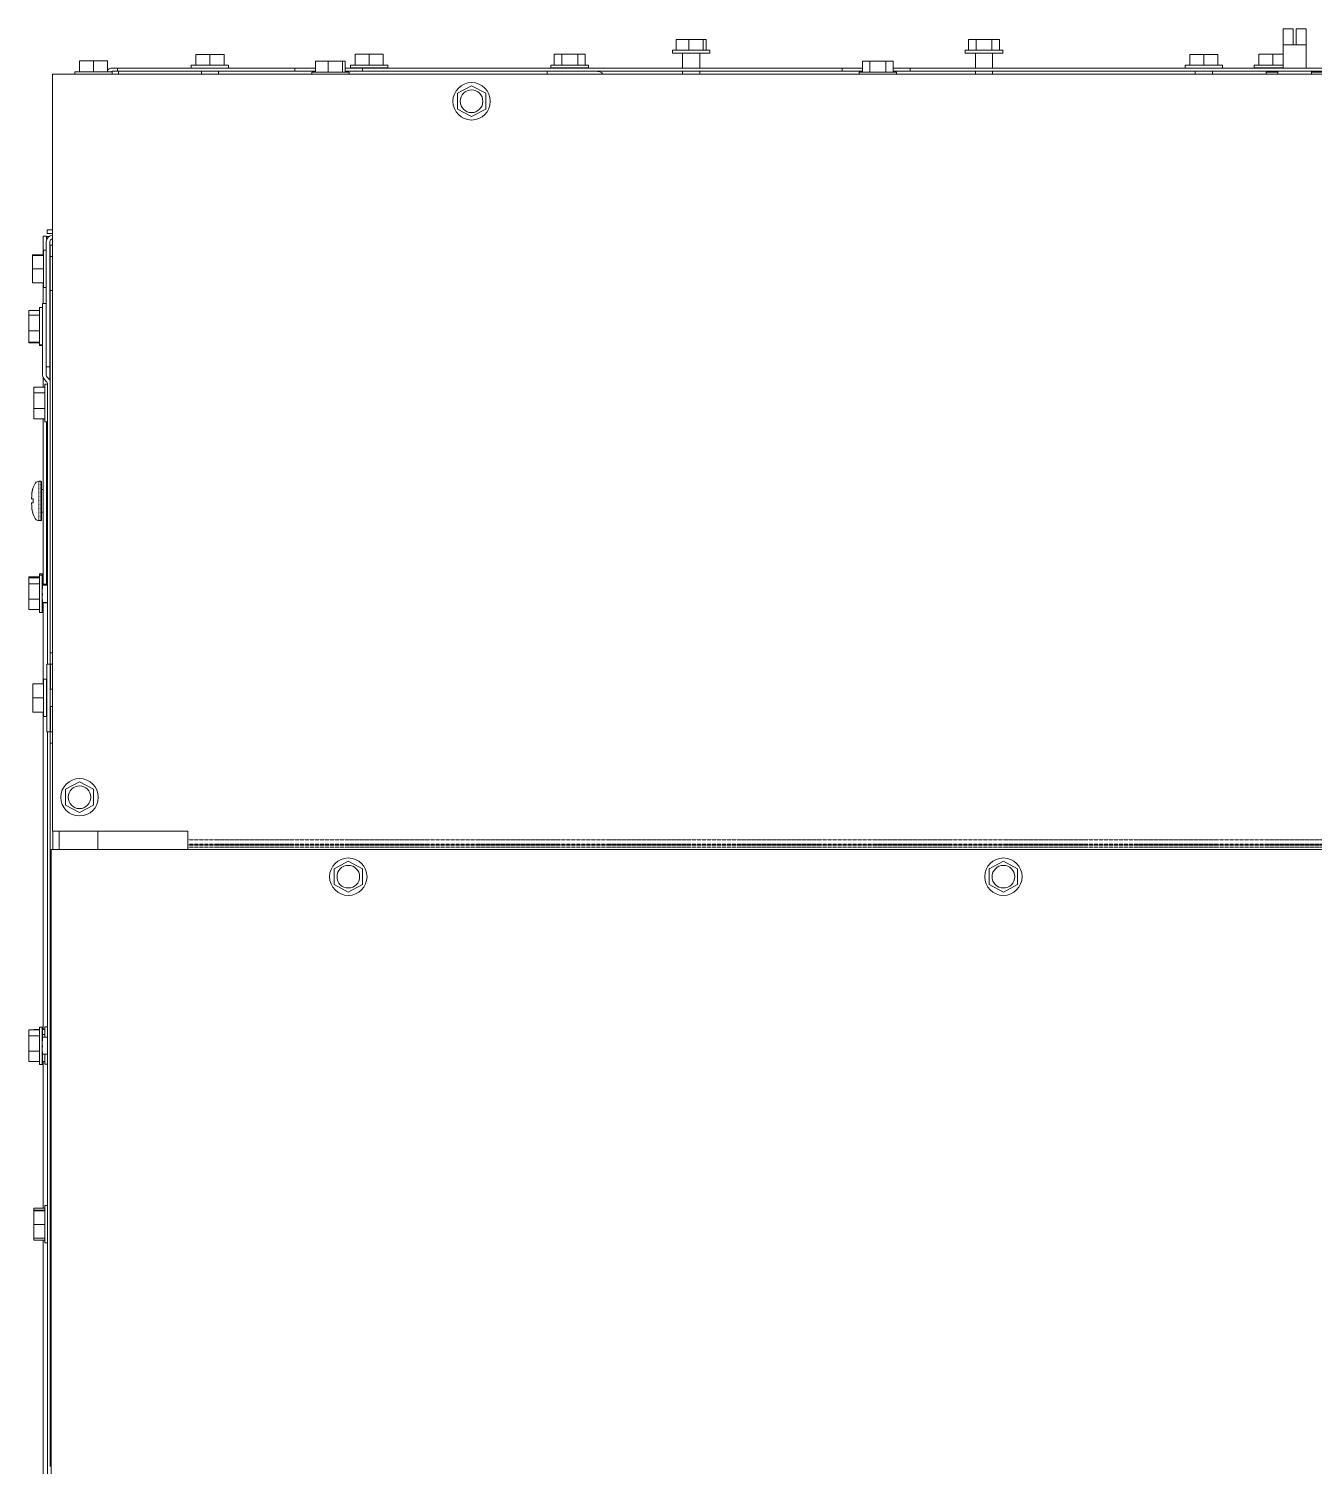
# Model space of a CAD drawing. Header units: millimetres. Extents: x 60499 to 556746, y 248297 to 497145.
# Drawn here: x 415100 to 427049, y 464480 to 477835 of the extents above; entities that cross this region are included whole.
import ezdxf

# ---------------------------------------------------------------- set-up
doc = ezdxf.new("R2010")
doc.units = ezdxf.units.MM
doc.linetypes.add('PHANTOM', pattern=[20, 10, -2, 2, -2, 2, -2])

msp = doc.modelspace()

# ---------------------------------------------------------------- linework, layer by layer
at = {"color": 7, "lineweight": 13, "ltscale": 0.003487}
for p, q in [((421118, 477736), (421235, 477736)), ((417765, 477534), (417882, 477534))]:
    msp.add_line(p, q, dxfattribs=at)
at = {"color": 7, "lineweight": 13, "ltscale": 0.003}
for p, q in [((421118, 477635), (421118, 477736)), ((421235, 477635), (421235, 477736)), ((421369, 477635), (421369, 477736)), ((421395, 477635), (421395, 477736)), ((423836, 477635), (423836, 477736)), ((423905, 477635), (423905, 477736)), ((424053, 477635), (424053, 477736)), ((424122, 477635), (424122, 477736)), ((416653, 477496), (416653, 477597)), ((416784, 477496), (416784, 477597)), ((416915, 477496), (416915, 477597)), ((418133, 477498), (418133, 477599)), ((418264, 477498), (418264, 477599)), ((418395, 477498), (418395, 477599)), ((419985, 477498), (419985, 477599)), ((420054, 477498), (420054, 477599)), ((420202, 477498), (420202, 477599)), ((420271, 477498), (420271, 477599)), ((425891, 477496), (425891, 477597)), ((426022, 477496), (426022, 477597)), ((426153, 477496), (426153, 477597)), ((426532, 477498), (426532, 477599)), ((426663, 477498), (426663, 477599)), ((415571, 477435), (415571, 477536)), ((415702, 477435), (415702, 477536)), ((415833, 477435), (415833, 477536)), ((415833, 477435), (415833, 477536)), ((415833, 477435), (415833, 477536)), ((415833, 477435), (415833, 477536)), ((417765, 477433), (417765, 477534)), ((417882, 477433), (417882, 477534)), ((418017, 477433), (418017, 477534)), ((418042, 477433), (418042, 477534)), ((422850, 477433), (422850, 477534)), ((422919, 477433), (422919, 477534)), ((423067, 477433), (423067, 477534)), ((423136, 477433), (423136, 477534)), ((415236, 475733), (415135, 475733)), ((415236, 475728), (415135, 475728)), ((415236, 475603), (415135, 475603)), ((415236, 475475), (415135, 475475)), ((415201, 475218), (415100, 475218)), ((415201, 475174), (415100, 475174)), ((415201, 475028), (415100, 475028)), ((415201, 474924), (415100, 474924)), ((415201, 474918), (415100, 474918)), ((415248, 474506), (415147, 474506)), ((415248, 474451), (415147, 474451)), ((415248, 474307), (415147, 474307)), ((415248, 474211), (415147, 474211)), ((415200, 472744), (415100, 472744)), ((415200, 472733), (415100, 472733)), ((415200, 472679), (415100, 472679)), ((415200, 472535), (415100, 472535)), ((415200, 472438), (415100, 472438)), ((415238, 471749), (415138, 471749)), ((415238, 471618), (415138, 471618)), ((415238, 471487), (415138, 471487)), ((415200, 468534), (415100, 468534)), ((415200, 468480), (415100, 468480)), ((415200, 468336), (415100, 468336)), ((415200, 468239), (415100, 468239)), ((415248, 466876), (415147, 466876)), ((415248, 466858), (415147, 466858)), ((415248, 466852), (415147, 466852)), ((415248, 466727), (415147, 466727)), ((415248, 466599), (415147, 466599)), ((415248, 466581), (415147, 466581))]:
    msp.add_line(p, q, dxfattribs=at)
at = {"color": 7, "lineweight": 13, "ltscale": 0.004004}
for p, q in [((421235, 477736), (421369, 477736)), ((417882, 477534), (418017, 477534))]:
    msp.add_line(p, q, dxfattribs=at)
at = {"color": 7, "lineweight": 13, "ltscale": 0.000761738}
for p, q in [((421369, 477736), (421395, 477736)), ((418017, 477534), (418042, 477534))]:
    msp.add_line(p, q, dxfattribs=at)
at = {"color": 7, "lineweight": 13, "ltscale": 0.002048}
for p, q in [((423836, 477736), (423905, 477736)), ((424053, 477736), (424122, 477736)), ((419985, 477599), (420054, 477599)), ((420202, 477599), (420271, 477599)), ((422850, 477534), (422919, 477534)), ((423067, 477534), (423136, 477534))]:
    msp.add_line(p, q, dxfattribs=at)
at = {"color": 7, "lineweight": 13, "ltscale": 0.004405}
for p, q in [((423905, 477736), (424053, 477736)), ((420054, 477599), (420202, 477599)), ((422919, 477534), (423067, 477534)), ((419216, 477304), (419085, 477235)), ((419085, 477235), (419085, 477088)), ((419347, 477235), (419216, 477304)), ((419347, 477087), (419347, 477235)), ((419085, 477088), (419216, 477019)), ((419216, 477019), (419347, 477087)), ((415572, 470838), (415441, 470769)), ((415703, 470769), (415572, 470838)), ((415441, 470769), (415441, 470621)), ((415703, 470621), (415703, 470769)), ((415441, 470621), (415572, 470552)), ((415572, 470552), (415703, 470621)), ((418070, 470100), (417939, 470031)), ((417939, 470031), (417939, 469883)), ((418201, 470031), (418070, 470100)), ((418201, 469883), (418201, 470031)), ((424159, 470100), (424028, 470031)), ((424028, 470031), (424028, 469883)), ((424290, 470031), (424159, 470100)), ((424290, 469883), (424290, 470031)), ((417939, 469883), (418070, 469814)), ((418070, 469814), (418201, 469883)), ((424028, 469883), (424159, 469814)), ((424159, 469814), (424290, 469883))]:
    msp.add_line(p, q, dxfattribs=at)
at = {"color": 7, "lineweight": 13, "ltscale": 0.002787}
for p, q in [((426853, 477835), (426760, 477835)), ((426974, 477835), (426880, 477835))]:
    msp.add_line(p, q, dxfattribs=at)
at = {"color": 7, "lineweight": 13, "ltscale": 0.004472}
for p, q in [((426760, 477835), (426760, 477685)), ((426853, 477835), (426853, 477685)), ((426880, 477835), (426880, 477685)), ((426974, 477835), (426974, 477685))]:
    msp.add_line(p, q, dxfattribs=at)
at = {"color": 7, "lineweight": 13, "ltscale": 0.0039}
for p, q in [((416653, 477597), (416784, 477597)), ((416784, 477597), (416915, 477597)), ((418133, 477599), (418264, 477599)), ((418264, 477599), (418395, 477599)), ((425891, 477597), (426022, 477597)), ((426022, 477597), (426153, 477597)), ((426532, 477599), (426663, 477599)), ((415571, 477536), (415702, 477536)), ((415702, 477536), (415833, 477536)), ((415138, 471618), (415138, 471749)), ((415138, 471487), (415138, 471618))]:
    msp.add_line(p, q, dxfattribs=at)
at = {"color": 7, "lineweight": 13, "ltscale": 0.002013}
for p, q in [((421150, 477635), (421083, 477635)), ((417730, 477433), (417797, 477433))]:
    msp.add_line(p, q, dxfattribs=at)
at = {"color": 7, "lineweight": 13, "ltscale": 0.000775074}
for p, q in [((421083, 477609), (421083, 477635)), ((421430, 477609), (421430, 477635)), ((423805, 477609), (423805, 477635)), ((424153, 477609), (424153, 477635))]:
    msp.add_line(p, q, dxfattribs=at)
at = {"color": 7, "lineweight": 13, "ltscale": 4.24423e-05}
msp.add_line((421084, 477609), (421083, 477609), dxfattribs=at)
at = {"color": 7, "lineweight": 13, "ltscale": 0.001971}
for p, q in [((421150, 477609), (421084, 477609)), ((421150, 477607), (421084, 477607))]:
    msp.add_line(p, q, dxfattribs=at)
at = {"color": 7, "lineweight": 13, "ltscale": 6.24769e-05}
for p, q in [((421084, 477609), (421084, 477607)), ((421150, 477609), (421150, 477607)), ((421215, 477609), (421215, 477607)), ((421258, 477609), (421258, 477607)), ((421279, 477609), (421279, 477607)), ((421314, 477609), (421314, 477607)), ((421394, 477609), (421394, 477607)), ((421429, 477609), (421429, 477607)), ((423805, 477609), (423805, 477607)), ((423856, 477609), (423856, 477607)), ((423929, 477609), (423929, 477607)), ((423971, 477609), (423971, 477607)), ((423979, 477609), (423979, 477607)), ((423987, 477609), (423987, 477607)), ((424029, 477609), (424029, 477607)), ((424102, 477609), (424102, 477607)), ((424153, 477609), (424153, 477607)), ((418091, 477472), (418091, 477470)), ((418141, 477472), (418141, 477470)), ((418214, 477472), (418214, 477470)), ((418256, 477472), (418256, 477470)), ((418264, 477472), (418264, 477470)), ((418273, 477472), (418273, 477470)), ((418314, 477472), (418314, 477470)), ((418387, 477472), (418387, 477470)), ((418438, 477472), (418438, 477470)), ((419954, 477472), (419954, 477470)), ((420005, 477472), (420005, 477470)), ((420078, 477472), (420078, 477470)), ((420120, 477472), (420120, 477470)), ((420128, 477472), (420128, 477470)), ((420136, 477472), (420136, 477470)), ((420178, 477472), (420178, 477470)), ((420251, 477472), (420251, 477470)), ((420302, 477472), (420302, 477470)), ((426489, 477472), (426489, 477470)), ((426540, 477472), (426540, 477470)), ((426613, 477472), (426613, 477470)), ((426654, 477472), (426654, 477470)), ((426663, 477472), (426663, 477470)), ((426671, 477472), (426671, 477470)), ((426713, 477472), (426713, 477470)), ((415227, 475237), (415229, 475237)), ((415227, 475152), (415229, 475152)), ((415227, 475100), (415229, 475100)), ((415227, 475055), (415229, 475055)), ((415227, 475019), (415229, 475019)), ((415227, 475005), (415229, 475005)), ((415227, 474917), (415229, 474917)), ((415227, 474905), (415229, 474905)), ((415227, 474899), (415229, 474899))]:
    msp.add_line(p, q, dxfattribs=at)
at = {"color": 7, "lineweight": 13, "ltscale": 0.008337}
for p, q in [((421150, 477635), (421430, 477635)), ((418077, 477433), (417797, 477433))]:
    msp.add_line(p, q, dxfattribs=at)
at = {"color": 7, "lineweight": 13, "ltscale": 0.003823}
msp.add_line((421279, 477609), (421150, 477609), dxfattribs=at)
at = {"color": 7, "lineweight": 13, "ltscale": 0.001922}
msp.add_line((421215, 477607), (421150, 477607), dxfattribs=at)
at = {"color": 7, "lineweight": 13, "ltscale": 0.004088}
for p, q in [((421177, 477607), (421177, 477470)), ((421336, 477607), (421336, 477470)), ((423900, 477607), (423900, 477470)), ((424058, 477607), (424058, 477470))]:
    msp.add_line(p, q, dxfattribs=at)
at = {"color": 7, "lineweight": 13, "ltscale": 0.000606176}
msp.add_line((421279, 477607), (421258, 477607), dxfattribs=at)
at = {"color": 7, "lineweight": 13, "ltscale": 0.003436}
msp.add_line((421394, 477609), (421279, 477609), dxfattribs=at)
at = {"color": 7, "lineweight": 13, "ltscale": 0.002388}
msp.add_line((421394, 477607), (421314, 477607), dxfattribs=at)
at = {"color": 7, "lineweight": 13, "ltscale": 0.001078}
msp.add_line((421430, 477609), (421394, 477609), dxfattribs=at)
at = {"color": 7, "lineweight": 13, "ltscale": 0.001036}
msp.add_line((421429, 477607), (421394, 477607), dxfattribs=at)
at = {"color": 7, "lineweight": 13, "ltscale": 0.005175}
for p, q in [((423805, 477635), (423979, 477635)), ((424153, 477635), (423979, 477635)), ((419954, 477498), (420128, 477498)), ((420302, 477498), (420128, 477498)), ((422993, 477433), (422819, 477433)), ((422993, 477433), (423167, 477433))]:
    msp.add_line(p, q, dxfattribs=at)
at = {"color": 7, "lineweight": 13, "ltscale": 0.001516}
for p, q in [((423856, 477609), (423805, 477609)), ((423856, 477607), (423805, 477607)), ((424153, 477609), (424102, 477609)), ((424153, 477607), (424102, 477607)), ((416661, 477470), (416610, 477470)), ((416958, 477470), (416907, 477470)), ((418141, 477472), (418091, 477472)), ((418141, 477470), (418091, 477470)), ((418438, 477472), (418387, 477472)), ((418438, 477470), (418387, 477470)), ((420005, 477472), (419954, 477472)), ((420005, 477470), (419954, 477470)), ((420302, 477472), (420251, 477472)), ((420302, 477470), (420251, 477470)), ((425899, 477470), (425848, 477470)), ((426196, 477470), (426145, 477470)), ((426540, 477472), (426489, 477472)), ((426540, 477470), (426489, 477470)), ((415264, 471792), (415264, 471741)), ((415267, 471792), (415267, 471741)), ((415264, 471495), (415264, 471444)), ((415267, 471495), (415267, 471444))]:
    msp.add_line(p, q, dxfattribs=at)
at = {"color": 7, "lineweight": 13, "ltscale": 0.003659}
for p, q in [((423979, 477609), (423856, 477609)), ((424102, 477609), (423979, 477609)), ((416784, 477470), (416661, 477470)), ((416907, 477470), (416784, 477470)), ((418264, 477472), (418141, 477472)), ((418387, 477472), (418264, 477472)), ((420128, 477472), (420005, 477472)), ((420251, 477472), (420128, 477472)), ((426022, 477470), (425899, 477470)), ((426145, 477470), (426022, 477470)), ((426663, 477472), (426540, 477472)), ((415264, 471741), (415264, 471618)), ((415264, 471618), (415264, 471495))]:
    msp.add_line(p, q, dxfattribs=at)
at = {"color": 7, "lineweight": 13, "ltscale": 0.002173}
for p, q in [((423929, 477607), (423856, 477607)), ((424102, 477607), (424029, 477607)), ((418214, 477470), (418141, 477470)), ((418387, 477470), (418314, 477470)), ((420078, 477470), (420005, 477470)), ((420251, 477470), (420178, 477470)), ((426613, 477470), (426540, 477470)), ((415267, 471741), (415267, 471668)), ((415267, 471568), (415267, 471495))]:
    msp.add_line(p, q, dxfattribs=at)
at = {"color": 7, "lineweight": 13, "ltscale": 0.000247204}
for p, q in [((423979, 477607), (423971, 477607)), ((423987, 477607), (423979, 477607)), ((418264, 477470), (418256, 477470)), ((418273, 477470), (418264, 477470)), ((420128, 477470), (420120, 477470)), ((426663, 477470), (426654, 477470)), ((426671, 477470), (426663, 477470))]:
    msp.add_line(p, q, dxfattribs=at)
at = {"color": 7, "lineweight": 13, "ltscale": 0.002893}
msp.add_line((426663, 477599), (426760, 477599), dxfattribs=at)
at = {"color": 7, "lineweight": 13, "ltscale": 0.006375}
msp.add_line((426760, 477685), (426974, 477685), dxfattribs=at)
at = {"color": 7, "lineweight": 13, "ltscale": 0.006393}
for p, q in [((426760, 477685), (426760, 477470)), ((426974, 477685), (426974, 477470))]:
    msp.add_line(p, q, dxfattribs=at)
at = {"color": 7, "lineweight": 13, "ltscale": 0.00145}
for p, q in [((415876, 477470), (415925, 477470)), ((415876, 477440), (415925, 477440))]:
    msp.add_line(p, q, dxfattribs=at)
at = {"color": 7, "lineweight": 13, "ltscale": 0.000900028}
for p, q in [((415925, 477470), (415925, 477440)), ((417572, 477470), (417572, 477440)), ((418202, 477470), (418202, 477440)), ((422662, 477470), (422662, 477440)), ((423292, 477470), (423292, 477440))]:
    msp.add_line(p, q, dxfattribs=at)
at = {"color": 7, "lineweight": 13, "ltscale": 0.03937}
for p, q in [((415925, 477470), (417572, 477470)), ((418202, 477470), (422662, 477470)), ((423292, 477470), (431788, 477470)), ((432137, 477413), (415320, 477413)), ((415320, 477413), (415320, 470380)), ((415925, 477440), (417572, 477440)), ((418202, 477440), (422662, 477440)), ((423292, 477440), (431788, 477440)), ((415262, 475856), (415262, 474694)), ((415295, 474694), (415295, 475856)), ((415298, 472038), (415298, 475404)), ((415229, 474617), (415229, 475281)), ((415262, 474617), (415262, 475281)), ((415274, 471933), (415274, 474537)), ((415233, 474211), (415233, 472676)), ((415266, 472676), (415266, 474184)), ((415233, 471749), (415233, 472502)), ((415233, 468536), (415233, 471487)), ((415274, 464375), (415274, 471303)), ((415298, 464480), (415298, 471198)), ((415320, 470380), (416580, 470380)), ((434078, 470209), (415307, 470209)), ((415307, 458565), (415307, 470209)), ((415233, 466876), (415233, 468241)), ((415233, 464337), (415233, 466581))]:
    msp.add_line(p, q, dxfattribs=at)
at = {"color": 7, "lineweight": 13, "ltscale": 0.01035}
for p, q in [((416958, 477496), (416610, 477496)), ((418438, 477498), (418091, 477498)), ((426196, 477496), (425848, 477496)), ((415875, 477435), (415528, 477435)), ((415238, 471792), (415238, 471444))]:
    msp.add_line(p, q, dxfattribs=at)
at = {"color": 7, "lineweight": 13, "ltscale": 0.000774954}
for p, q in [((416610, 477470), (416610, 477496)), ((416958, 477470), (416958, 477496)), ((418091, 477472), (418091, 477498)), ((418438, 477472), (418438, 477498)), ((419954, 477472), (419954, 477498)), ((420302, 477472), (420302, 477498)), ((425848, 477470), (425848, 477496)), ((426196, 477470), (426196, 477496)), ((426489, 477472), (426489, 477498))]:
    msp.add_line(p, q, dxfattribs=at)
at = {"color": 7, "lineweight": 13, "ltscale": 0.005733}
for p, q in [((417572, 477470), (417765, 477470)), ((417572, 477440), (417765, 477440))]:
    msp.add_line(p, q, dxfattribs=at)
at = {"color": 7, "lineweight": 13, "ltscale": 0.004765}
for p, q in [((418042, 477470), (418202, 477470)), ((418042, 477440), (418202, 477440))]:
    msp.add_line(p, q, dxfattribs=at)
at = {"color": 7, "lineweight": 13, "ltscale": 0.000247189}
msp.add_line((420136, 477470), (420128, 477470), dxfattribs=at)
at = {"color": 7, "lineweight": 13, "ltscale": 0.005605}
for p, q in [((422662, 477470), (422850, 477470)), ((422662, 477440), (422850, 477440))]:
    msp.add_line(p, q, dxfattribs=at)
at = {"color": 7, "lineweight": 13, "ltscale": 0.004645}
for p, q in [((423136, 477470), (423292, 477470)), ((423136, 477440), (423292, 477440))]:
    msp.add_line(p, q, dxfattribs=at)
at = {"color": 7, "lineweight": 13, "ltscale": 0.008069}
msp.add_line((426760, 477498), (426489, 477498), dxfattribs=at)
at = {"color": 7, "lineweight": 13, "ltscale": 0.002894}
msp.add_line((426760, 477472), (426663, 477472), dxfattribs=at)
at = {"color": 7, "lineweight": 13, "ltscale": 0.001406}
msp.add_line((426760, 477470), (426713, 477470), dxfattribs=at)
at = {"color": 7, "lineweight": 13, "ltscale": 0.0006494}
for p, q in [((415528, 477413), (415528, 477435)), ((415875, 477413), (415875, 477435)), ((415876, 477413), (415876, 477435))]:
    msp.add_line(p, q, dxfattribs=at)
at = {"color": 7, "lineweight": 13, "ltscale": 0.000784326}
msp.add_line((415934, 477440), (415934, 477413), dxfattribs=at)
at = {"color": 7, "lineweight": 13, "ltscale": 0.000783965}
for p, q in [((416705, 477440), (416705, 477413)), ((416864, 477440), (416864, 477413)), ((419918, 477440), (419918, 477413)), ((421177, 477440), (421177, 477413)), ((421336, 477440), (421336, 477413)), ((423900, 477440), (423900, 477413)), ((424058, 477440), (424058, 477413)), ((425943, 477440), (425943, 477413)), ((426102, 477440), (426102, 477413))]:
    msp.add_line(p, q, dxfattribs=at)
at = {"color": 7, "lineweight": 13, "ltscale": 0.000586923}
for p, q in [((417730, 477413), (417730, 477433)), ((418077, 477413), (418077, 477433)), ((422819, 477413), (422819, 477433)), ((423167, 477413), (423167, 477433))]:
    msp.add_line(p, q, dxfattribs=at)
at = {"color": 7, "lineweight": 13, "ltscale": 0.002308}
msp.add_line((426680, 477431), (426602, 477431), dxfattribs=at)
at = {"color": 7, "lineweight": 13, "ltscale": 0.000534418}
msp.add_line((426602, 477413), (426602, 477431), dxfattribs=at)
at = {"color": 7, "lineweight": 13, "ltscale": 0.000862963}
msp.add_line((426680, 477431), (426709, 477431), dxfattribs=at)
at = {"color": 7, "lineweight": 13, "ltscale": 0.000783845}
for p, q in [((426709, 477413), (426709, 477440)), ((427024, 477413), (427024, 477440))]:
    msp.add_line(p, q, dxfattribs=at)
at = {"color": 7, "lineweight": 13, "ltscale": 0.003171}
msp.add_line((427025, 477431), (427131, 477431), dxfattribs=at)
at = {"color": 7, "lineweight": 13, "ltscale": 0.005202}
msp.add_line((415233, 475733), (415233, 475908), dxfattribs=at)
at = {"color": 7, "lineweight": 13, "ltscale": 0.000999991}
for p, q in [((415233, 475908), (415266, 475908)), ((415233, 472502), (415266, 472502))]:
    msp.add_line(p, q, dxfattribs=at)
at = {"color": 7, "lineweight": 13, "ltscale": 0.000881165}
msp.add_line((415266, 475878), (415266, 475908), dxfattribs=at)
at = {"color": 7, "lineweight": 13, "ltscale": 0.000558057}
msp.add_line((415285, 475905), (415266, 475905), dxfattribs=at)
at = {"color": 7, "lineweight": 13, "ltscale": 0.000999871}
msp.add_line((415270, 475967), (415270, 475934), dxfattribs=at)
at = {"color": 7, "lineweight": 13, "ltscale": 0.001504}
for p, q in [((415270, 475967), (415320, 475967)), ((415270, 475934), (415320, 475934))]:
    msp.add_line(p, q, dxfattribs=at)
at = {"color": 7, "linetype": 'PHANTOM', "lineweight": 13, "ltscale": 0.005238}
msp.add_line((415296, 475683), (415296, 475859), dxfattribs=at)
at = {"color": 7, "lineweight": 13, "ltscale": 0.000155471}
msp.add_line((415135, 475728), (415135, 475733), dxfattribs=at)
at = {"color": 7, "lineweight": 13, "ltscale": 0.003712}
msp.add_line((415135, 475603), (415135, 475728), dxfattribs=at)
at = {"color": 7, "lineweight": 13, "ltscale": 0.007741}
msp.add_line((415236, 475518), (415236, 475778), dxfattribs=at)
at = {"color": 7, "lineweight": 13, "ltscale": 0.000775014}
for p, q in [((415262, 475778), (415236, 475778)), ((415262, 475430), (415236, 475430)), ((415227, 475245), (415201, 475245)), ((415227, 474897), (415201, 474897)), ((415227, 474891), (415201, 474891)), ((415274, 474532), (415248, 474532)), ((415274, 474184), (415248, 474184)), ((415274, 468562), (415248, 468562)), ((415274, 468215), (415248, 468215)), ((415274, 466902), (415248, 466902)), ((415274, 466902), (415248, 466902)), ((415274, 466555), (415248, 466555))]:
    msp.add_line(p, q, dxfattribs=at)
at = {"color": 7, "lineweight": 13, "ltscale": 0.000680878}
msp.add_line((415262, 475778), (415262, 475755), dxfattribs=at)
at = {"color": 7, "lineweight": 13, "ltscale": 0.003131}
msp.add_line((415262, 475755), (415262, 475650), dxfattribs=at)
at = {"color": 7, "lineweight": 13, "ltscale": 3.03374e-05}
msp.add_line((415297, 475812), (415298, 475812), dxfattribs=at)
at = {"color": 7, "lineweight": 13, "ltscale": 0.003828}
msp.add_line((415297, 475683), (415297, 475812), dxfattribs=at)
at = {"color": 7, "lineweight": 13, "ltscale": 0.000668834}
for p, q in [((415298, 475824), (415320, 475824)), ((415298, 475719), (415320, 475719))]:
    msp.add_line(p, q, dxfattribs=at)
at = {"color": 7, "lineweight": 13, "ltscale": 0.003125}
for p, q in [((415298, 475719), (415298, 475824)), ((415298, 471933), (415298, 472038)), ((415298, 471198), (415298, 471303))]:
    msp.add_line(p, q, dxfattribs=at)
at = {"color": 7, "lineweight": 13, "ltscale": 0.009375}
msp.add_line((415298, 475404), (415298, 475719), dxfattribs=at)
at = {"color": 7, "lineweight": 13, "ltscale": 0.003825}
msp.add_line((415135, 475475), (415135, 475603), dxfattribs=at)
at = {"color": 7, "lineweight": 13, "ltscale": 0.003929}
msp.add_line((415262, 475650), (415262, 475518), dxfattribs=at)
at = {"color": 7, "lineweight": 13, "ltscale": 6.50301e-05}
for p, q in [((415295, 475683), (415298, 475683)), ((415295, 475525), (415298, 475525))]:
    msp.add_line(p, q, dxfattribs=at)
at = {"color": 7, "lineweight": 13, "ltscale": 0.001055}
msp.add_line((415233, 475475), (415233, 475439), dxfattribs=at)
at = {"color": 7, "lineweight": 13, "ltscale": 0.002609}
msp.add_line((415236, 475518), (415236, 475430), dxfattribs=at)
at = {"color": 7, "lineweight": 13, "ltscale": 0.002426}
msp.add_line((415262, 475518), (415262, 475436), dxfattribs=at)
at = {"color": 7, "linetype": 'PHANTOM', "lineweight": 13, "ltscale": 0.002539}
msp.add_line((415296, 475439), (415296, 475525), dxfattribs=at)
at = {"color": 7, "lineweight": 13, "ltscale": 0.011138}
msp.add_line((415297, 475150), (415297, 475525), dxfattribs=at)
at = {"color": 7, "lineweight": 13, "ltscale": 0.000104919}
msp.add_line((415236, 475439), (415233, 475439), dxfattribs=at)
at = {"color": 7, "lineweight": 13, "ltscale": 0.004712}
msp.add_line((415233, 475281), (415233, 475439), dxfattribs=at)
at = {"color": 7, "lineweight": 13, "ltscale": 0.000182865}
msp.add_line((415262, 475436), (415262, 475430), dxfattribs=at)
at = {"color": 7, "linetype": 'PHANTOM', "lineweight": 13, "ltscale": 0.008599}
msp.add_line((415296, 475150), (415296, 475439), dxfattribs=at)
at = {"color": 7, "lineweight": 13, "ltscale": 2.99168e-05}
msp.add_line((415297, 475439), (415296, 475439), dxfattribs=at)
at = {"color": 7, "lineweight": 13, "ltscale": 0.000663217}
for p, q in [((415320, 475404), (415298, 475404)), ((415320, 472038), (415298, 472038)), ((415320, 471198), (415298, 471198))]:
    msp.add_line(p, q, dxfattribs=at)
at = {"color": 7, "lineweight": 13, "ltscale": 0.001318}
msp.add_line((415100, 475174), (415100, 475218), dxfattribs=at)
at = {"color": 7, "lineweight": 13, "ltscale": 0.000237052}
for p, q in [((415201, 475245), (415201, 475237)), ((415227, 475245), (415227, 475237)), ((415200, 472763), (415200, 472770)), ((415226, 472770), (415226, 472763))]:
    msp.add_line(p, q, dxfattribs=at)
at = {"color": 7, "lineweight": 13, "ltscale": 0.010113}
msp.add_line((415201, 474897), (415201, 475237), dxfattribs=at)
at = {"color": 7, "lineweight": 13, "ltscale": 0.002541}
for p, q in [((415227, 475237), (415227, 475152)), ((415229, 475237), (415229, 475152)), ((415274, 468554), (415274, 468469))]:
    msp.add_line(p, q, dxfattribs=at)
at = {"color": 7, "lineweight": 13, "ltscale": 0.000990019}
msp.add_line((415262, 475281), (415229, 475281), dxfattribs=at)
at = {"color": 7, "lineweight": 13, "ltscale": 0.004334}
msp.add_line((415100, 475028), (415100, 475174), dxfattribs=at)
at = {"color": 7, "lineweight": 13, "ltscale": 0.003945}
msp.add_line((415227, 475152), (415227, 475019), dxfattribs=at)
at = {"color": 7, "lineweight": 13, "ltscale": 0.001528}
msp.add_line((415229, 475152), (415229, 475100), dxfattribs=at)
at = {"color": 7, "lineweight": 13, "ltscale": 0.001081}
msp.add_line((415229, 475055), (415229, 475019), dxfattribs=at)
at = {"color": 7, "lineweight": 13, "ltscale": 6.5e-05}
for p, q in [((415295, 475150), (415298, 475150)), ((415295, 474992), (415298, 474992)), ((415295, 474985), (415298, 474985))]:
    msp.add_line(p, q, dxfattribs=at)
at = {"color": 7, "lineweight": 13, "ltscale": 0.003109}
msp.add_line((415100, 474924), (415100, 475028), dxfattribs=at)
at = {"color": 7, "lineweight": 13, "ltscale": 0.00018671}
for p, q in [((415100, 474918), (415100, 474924)), ((415227, 474897), (415227, 474891))]:
    msp.add_line(p, q, dxfattribs=at)
at = {"color": 7, "lineweight": 13, "ltscale": 0.003038}
msp.add_line((415227, 475019), (415227, 474917), dxfattribs=at)
at = {"color": 7, "lineweight": 13, "ltscale": 0.000588485}
for p, q in [((415227, 474917), (415227, 474897)), ((415274, 468234), (415274, 468215))]:
    msp.add_line(p, q, dxfattribs=at)
at = {"color": 7, "lineweight": 13, "ltscale": 0.002619}
msp.add_line((415229, 475005), (415229, 474917), dxfattribs=at)
at = {"color": 7, "lineweight": 13, "ltscale": 0.000351313}
msp.add_line((415229, 474917), (415229, 474905), dxfattribs=at)
at = {"color": 7, "linetype": 'PHANTOM', "lineweight": 13, "ltscale": 0.012315}
msp.add_line((415296, 474572), (415296, 474985), dxfattribs=at)
at = {"color": 7, "lineweight": 13, "ltscale": 0.012357}
msp.add_line((415297, 474570), (415297, 474985), dxfattribs=at)
at = {"color": 7, "lineweight": 13, "ltscale": 0.000209057}
msp.add_line((415201, 474891), (415201, 474898), dxfattribs=at)
at = {"color": 7, "lineweight": 13, "ltscale": 0.00018659}
msp.add_line((415229, 474905), (415229, 474899), dxfattribs=at)
at = {"color": 7, "lineweight": 13, "ltscale": 0.000989989}
for p, q in [((415262, 474694), (415295, 474694)), ((415267, 471933), (415300, 471933)), ((415267, 471303), (415300, 471303))]:
    msp.add_line(p, q, dxfattribs=at)
at = {"color": 7, "lineweight": 13, "ltscale": 0.002698}
msp.add_line((415233, 474506), (415233, 474596), dxfattribs=at)
at = {"color": 7, "lineweight": 13, "ltscale": 0.00083596}
msp.add_line((415266, 474555), (415246, 474575), dxfattribs=at)
at = {"color": 7, "lineweight": 13, "ltscale": 0.009091}
for p, q in [((415248, 474532), (415248, 474227)), ((415200, 472759), (415200, 472454)), ((415200, 468560), (415200, 468255))]:
    msp.add_line(p, q, dxfattribs=at)
at = {"color": 7, "lineweight": 13, "ltscale": 0.000835854}
msp.add_line((415290, 474579), (415270, 474598), dxfattribs=at)
at = {"color": 7, "lineweight": 13, "ltscale": 1.3817e-05}
msp.add_line((415274, 474532), (415274, 474532), dxfattribs=at)
at = {"color": 7, "lineweight": 13, "ltscale": 0.001778}
for p, q in [((415274, 474532), (415274, 474472)), ((415226, 472759), (415226, 472699)), ((415229, 472759), (415229, 472699)), ((415226, 468560), (415226, 468500)), ((415229, 468560), (415229, 468500))]:
    msp.add_line(p, q, dxfattribs=at)
at = {"color": 7, "lineweight": 13, "ltscale": 0.001612}
msp.add_line((415147, 474451), (415147, 474506), dxfattribs=at)
at = {"color": 7, "lineweight": 13, "ltscale": 0.00429}
for p, q in [((415147, 474307), (415147, 474451)), ((415100, 472535), (415100, 472679)), ((415100, 468336), (415100, 468480))]:
    msp.add_line(p, q, dxfattribs=at)
at = {"color": 7, "lineweight": 13, "ltscale": 0.00376}
for p, q in [((415274, 474472), (415274, 474345)), ((415226, 472699), (415226, 472573)), ((415226, 468500), (415226, 468374))]:
    msp.add_line(p, q, dxfattribs=at)
at = {"color": 7, "lineweight": 13, "ltscale": 0.00288}
for p, q in [((415147, 474211), (415147, 474307)), ((415100, 472438), (415100, 472535)), ((415100, 468239), (415100, 468336))]:
    msp.add_line(p, q, dxfattribs=at)
at = {"color": 7, "lineweight": 13, "ltscale": 0.003539}
for p, q in [((415274, 474345), (415274, 474227)), ((415226, 472573), (415226, 472454)), ((415226, 468374), (415226, 468255))]:
    msp.add_line(p, q, dxfattribs=at)
at = {"color": 7, "lineweight": 13, "ltscale": 0.001259}
for p, q in [((415248, 474184), (415248, 474227)), ((415274, 474227), (415274, 474184)), ((415200, 472412), (415200, 472454)), ((415226, 472454), (415226, 472412)), ((415200, 468213), (415200, 468255)), ((415226, 468255), (415226, 468213))]:
    msp.add_line(p, q, dxfattribs=at)
at = {"color": 7, "lineweight": 13, "ltscale": 0.000525016}
for p, q in [((415211, 473632), (415193, 473632)), ((415211, 473265), (415193, 473265))]:
    msp.add_line(p, q, dxfattribs=at)
at = {"color": 7, "linetype": 'PHANTOM', "lineweight": 13, "ltscale": 0.010925}
for p, q in [((415193, 473632), (415193, 473265)), ((415211, 473632), (415211, 473265))]:
    msp.add_line(p, q, dxfattribs=at)
at = {"color": 7, "lineweight": 13, "ltscale": 0.010425}
msp.add_line((415219, 473623), (415219, 473273), dxfattribs=at)
at = {"color": 7, "lineweight": 13, "ltscale": 0.000445929}
for p, q in [((415126, 473467), (415141, 473467)), ((415141, 473429), (415126, 473429))]:
    msp.add_line(p, q, dxfattribs=at)
at = {"color": 7, "lineweight": 13, "ltscale": 1.4598e-05}
for p, q in [((415141, 473572), (415141, 473572)), ((415141, 473324), (415141, 473324))]:
    msp.add_line(p, q, dxfattribs=at)
at = {"color": 7, "lineweight": 13, "ltscale": 0.000395107}
for p, q in [((415219, 473553), (415233, 473553)), ((415219, 473343), (415233, 473343))]:
    msp.add_line(p, q, dxfattribs=at)
at = {"color": 7, "lineweight": 13, "ltscale": 0.000225247}
for p, q in [((415266, 473553), (415274, 473553)), ((415266, 473343), (415274, 473343))]:
    msp.add_line(p, q, dxfattribs=at)
at = {"color": 7, "lineweight": 13, "ltscale": 0.000318512}
msp.add_line((415100, 472733), (415100, 472744), dxfattribs=at)
at = {"color": 7, "lineweight": 13, "ltscale": 0.001613}
for p, q in [((415100, 472679), (415100, 472733)), ((415100, 468480), (415100, 468534))]:
    msp.add_line(p, q, dxfattribs=at)
at = {"color": 7, "lineweight": 13, "ltscale": 0.000774984}
for p, q in [((415226, 472770), (415200, 472770)), ((415226, 472759), (415200, 472759)), ((415226, 472412), (415200, 472412)), ((415264, 471792), (415238, 471792)), ((415264, 471444), (415238, 471444)), ((415226, 468560), (415200, 468560)), ((415226, 468213), (415200, 468213))]:
    msp.add_line(p, q, dxfattribs=at)
at = {"color": 7, "lineweight": 13, "ltscale": 9.16729e-05}
msp.add_line((415200, 472763), (415200, 472759), dxfattribs=at)
at = {"color": 7, "lineweight": 13, "ltscale": 9.20333e-05}
msp.add_line((415226, 472763), (415226, 472759), dxfattribs=at)
at = {"color": 7, "lineweight": 13, "ltscale": 6.2507e-05}
for p, q in [((415226, 472763), (415229, 472763)), ((415226, 472759), (415229, 472759)), ((415226, 472699), (415229, 472699)), ((415226, 472631), (415229, 472631)), ((415226, 472588), (415229, 472588)), ((415226, 472573), (415229, 472573)), ((415226, 472572), (415229, 472572)), ((415226, 472531), (415229, 472531)), ((415226, 472454), (415229, 472454)), ((415226, 472412), (415229, 472412)), ((415264, 471792), (415267, 471792)), ((415264, 471741), (415267, 471741)), ((415264, 471668), (415267, 471668)), ((415264, 471626), (415267, 471626)), ((415264, 471618), (415267, 471618)), ((415264, 471610), (415267, 471610)), ((415264, 471568), (415267, 471568)), ((415264, 471495), (415267, 471495)), ((415264, 471444), (415267, 471444)), ((415226, 468560), (415229, 468560)), ((415226, 468500), (415229, 468500)), ((415226, 468432), (415229, 468432)), ((415226, 468389), (415229, 468389)), ((415226, 468374), (415229, 468374)), ((415226, 468372), (415229, 468372)), ((415226, 468332), (415229, 468332)), ((415226, 468255), (415229, 468255)), ((415226, 468213), (415229, 468213))]:
    msp.add_line(p, q, dxfattribs=at)
at = {"color": 7, "lineweight": 13, "ltscale": 1.36969e-05}
for p, q in [((415226, 472759), (415226, 472759)), ((415226, 468560), (415226, 468560))]:
    msp.add_line(p, q, dxfattribs=at)
at = {"color": 7, "lineweight": 13, "ltscale": 0.00010573}
msp.add_line((415229, 472763), (415229, 472759), dxfattribs=at)
at = {"color": 7, "lineweight": 13, "ltscale": 0.002034}
for p, q in [((415229, 472699), (415229, 472631)), ((415229, 468500), (415229, 468432))]:
    msp.add_line(p, q, dxfattribs=at)
at = {"color": 7, "lineweight": 13, "ltscale": 0.001345}
for p, q in [((415229, 472676), (415274, 472676)), ((415229, 472665), (415274, 472665)), ((415229, 472506), (415274, 472506)), ((415229, 468466), (415274, 468466)), ((415229, 468307), (415274, 468307))]:
    msp.add_line(p, q, dxfattribs=at)
at = {"color": 7, "lineweight": 13, "ltscale": 0.000452237}
for p, q in [((415229, 472588), (415229, 472573)), ((415229, 468389), (415229, 468374))]:
    msp.add_line(p, q, dxfattribs=at)
at = {"color": 7, "lineweight": 13, "ltscale": 4.08503e-05}
for p, q in [((415229, 472573), (415229, 472572)), ((415229, 468374), (415229, 468372))]:
    msp.add_line(p, q, dxfattribs=at)
at = {"color": 7, "lineweight": 13, "ltscale": 0.0023}
for p, q in [((415229, 472531), (415229, 472454)), ((415229, 468332), (415229, 468255))]:
    msp.add_line(p, q, dxfattribs=at)
at = {"color": 7, "lineweight": 13, "ltscale": 0.001245}
for p, q in [((415229, 472454), (415229, 472412)), ((415229, 468255), (415229, 468213))]:
    msp.add_line(p, q, dxfattribs=at)
at = {"color": 7, "lineweight": 13, "ltscale": 0.000111978}
for p, q in [((415233, 472506), (415233, 472502)), ((415266, 472506), (415266, 472502))]:
    msp.add_line(p, q, dxfattribs=at)
at = {"color": 7, "lineweight": 13, "ltscale": 0.001225}
msp.add_line((415274, 472502), (415233, 472502), dxfattribs=at)
at = {"color": 7, "lineweight": 13, "ltscale": 0.01875}
for p, q in [((415267, 471933), (415267, 471303)), ((415300, 471933), (415300, 471303))]:
    msp.add_line(p, q, dxfattribs=at)
at = {"color": 7, "lineweight": 13, "ltscale": 5.2775e-05}
for p, q in [((415302, 471933), (415300, 471933)), ((415302, 471303), (415300, 471303))]:
    msp.add_line(p, q, dxfattribs=at)
at = {"color": 7, "lineweight": 13, "ltscale": 0.000551059}
for p, q in [((415320, 471933), (415302, 471933)), ((415320, 471303), (415302, 471303))]:
    msp.add_line(p, q, dxfattribs=at)
at = {"color": 7, "linetype": 'PHANTOM', "lineweight": 13, "ltscale": 0.007012}
msp.add_line((415302, 471698), (415302, 471933), dxfattribs=at)
at = {"color": 7, "lineweight": 13, "ltscale": 0.000247385}
msp.add_line((415267, 471626), (415267, 471618), dxfattribs=at)
at = {"color": 7, "lineweight": 13, "ltscale": 0.000246904}
msp.add_line((415267, 471618), (415267, 471610), dxfattribs=at)
at = {"color": 7, "lineweight": 13, "ltscale": 0.000603834}
for p, q in [((415300, 471698), (415320, 471698)), ((415300, 471539), (415320, 471539))]:
    msp.add_line(p, q, dxfattribs=at)
at = {"color": 7, "linetype": 'PHANTOM', "lineweight": 13, "ltscale": 0.007013}
msp.add_line((415302, 471303), (415302, 471539), dxfattribs=at)
at = {"color": 7, "lineweight": 13, "ltscale": 0.005098}
for p, q in [((415324, 470380), (415324, 470209)), ((415743, 470380), (415743, 470209))]:
    msp.add_line(p, q, dxfattribs=at)
at = {"color": 7, "linetype": 'PHANTOM', "lineweight": 13, "ltscale": 0.005098}
msp.add_line((415383, 470380), (415383, 470209), dxfattribs=at)
at = {"color": 7, "lineweight": 13, "ltscale": 0.002431}
msp.add_line((416580, 470298), (416580, 470380), dxfattribs=at)
at = {"color": 7, "linetype": 'PHANTOM', "lineweight": 13, "ltscale": 0.03937}
for p, q in [((432137, 470298), (416580, 470298)), ((432137, 470258), (416580, 470258)), ((432137, 470249), (416580, 470249)), ((432137, 470231), (416580, 470231))]:
    msp.add_line(p, q, dxfattribs=at)
at = {"color": 7, "lineweight": 13, "ltscale": 0.001184}
msp.add_line((416580, 470298), (416580, 470258), dxfattribs=at)
at = {"color": 7, "lineweight": 13, "ltscale": 0.000268771}
msp.add_line((416580, 470258), (416580, 470249), dxfattribs=at)
at = {"color": 7, "lineweight": 13, "ltscale": 0.000548115}
msp.add_line((416580, 470231), (416580, 470249), dxfattribs=at)
at = {"color": 7, "lineweight": 13, "ltscale": 0.000665259}
msp.add_line((416580, 470231), (416580, 470209), dxfattribs=at)
at = {"color": 7, "lineweight": 13, "ltscale": 0.001592}
msp.add_line((415200, 468536), (415147, 468536), dxfattribs=at)
at = {"color": 7, "lineweight": 13, "ltscale": 5.15435e-05}
msp.add_line((415147, 468534), (415147, 468536), dxfattribs=at)
at = {"color": 7, "lineweight": 13, "ltscale": 0.000569742}
for p, q in [((415248, 468536), (415229, 468536)), ((415248, 468491), (415229, 468491)), ((415248, 468241), (415229, 468241))]:
    msp.add_line(p, q, dxfattribs=at)
at = {"color": 7, "lineweight": 13, "ltscale": 0.000237172}
for p, q in [((415248, 468562), (415248, 468554)), ((415274, 468562), (415274, 468554))]:
    msp.add_line(p, q, dxfattribs=at)
at = {"color": 7, "lineweight": 13, "ltscale": 0.002637}
msp.add_line((415248, 468466), (415248, 468554), dxfattribs=at)
at = {"color": 7, "lineweight": 13, "ltscale": 9.61184e-05}
msp.add_line((415274, 468469), (415274, 468466), dxfattribs=at)
at = {"color": 7, "lineweight": 13, "ltscale": 0.002751}
msp.add_line((415248, 468215), (415248, 468307), dxfattribs=at)
at = {"color": 7, "lineweight": 13, "ltscale": 0.002162}
msp.add_line((415274, 468307), (415274, 468234), dxfattribs=at)
at = {"color": 7, "lineweight": 13, "ltscale": 0.000530333}
msp.add_line((415147, 466858), (415147, 466876), dxfattribs=at)
at = {"color": 7, "lineweight": 13, "ltscale": 0.000183466}
msp.add_line((415147, 466852), (415147, 466858), dxfattribs=at)
at = {"color": 7, "lineweight": 13, "ltscale": 0.003727}
msp.add_line((415147, 466727), (415147, 466852), dxfattribs=at)
at = {"color": 7, "lineweight": 13, "ltscale": 0.007769}
msp.add_line((415248, 466641), (415248, 466902), dxfattribs=at)
at = {"color": 7, "lineweight": 13, "ltscale": 0.000697339}
msp.add_line((415274, 466902), (415274, 466879), dxfattribs=at)
at = {"color": 7, "lineweight": 13, "ltscale": 0.003146}
msp.add_line((415274, 466879), (415274, 466773), dxfattribs=at)
at = {"color": 7, "lineweight": 13, "ltscale": 0.003926}
msp.add_line((415274, 466773), (415274, 466641), dxfattribs=at)
at = {"color": 7, "lineweight": 13, "ltscale": 0.003811}
msp.add_line((415147, 466599), (415147, 466727), dxfattribs=at)
at = {"color": 7, "lineweight": 13, "ltscale": 0.002581}
msp.add_line((415248, 466641), (415248, 466555), dxfattribs=at)
at = {"color": 7, "lineweight": 13, "ltscale": 0.002406}
msp.add_line((415274, 466641), (415274, 466560), dxfattribs=at)
at = {"color": 7, "lineweight": 13, "ltscale": 0.000529732}
msp.add_line((415147, 466581), (415147, 466599), dxfattribs=at)
at = {"color": 7, "lineweight": 13, "ltscale": 0.000174335}
msp.add_line((415274, 466560), (415274, 466555), dxfattribs=at)
at = {"color": 7, "lineweight": 13, "ltscale": 0.000277602}
msp.add_line((415307, 464480), (415298, 464480), dxfattribs=at)
at = {"color": 7, "lineweight": 13, "ltscale": 0.03937}
for points in [[(415141, 473572), (415149, 473592), (415159, 473610), (415170, 473622), (415177, 473627), (415184, 473630), (415193, 473632)], [(415141, 473572), (415136, 473555), (415130, 473524), (415127, 473494), (415126, 473467)], [(415126, 473467), (415127, 473497), (415129, 473515), (415132, 473535), (415135, 473552), (415141, 473572)], [(415126, 473429), (415127, 473399), (415129, 473381), (415132, 473361), (415135, 473344), (415141, 473324)], [(415141, 473324), (415149, 473304), (415159, 473286), (415170, 473274), (415177, 473270), (415184, 473266), (415193, 473265)]]:
    msp.add_lwpolyline(points, dxfattribs=at)
for centre, radius in [((419216, 477161), 174), ((419216, 477161), 105), ((415572, 470695), 174), ((415572, 470695), 105), ((418070, 469957), 174), ((424159, 469957), 174), ((418070, 469957), 105), ((424159, 469957), 105)]:
    msp.add_circle(centre, radius, dxfattribs=at)
for centre, radius, start, end in [((415876, 477414), 56.3, 90, 139.8051), ((415876, 477414), 26, 90, 124.2708), ((420387, 477383), 56.3, 32.1384, 90), ((415325, 475856), 62.7, 94.3408, 180), ((415325, 475856), 29.4, 99.2838, 180), ((415288, 474617), 59.3, 180, 225), ((415288, 474617), 26, 180, 225), ((415248, 474537), 26, 0, 45), ((415248, 474537), 59.3, 32.7169, 45), ((415211, 473623), 8.4, 360, 90), ((415505, 473448), 364, 177.024, 182.976), ((415505, 473448), 364, 177.024, 182.976), ((415394, 473409), 267, 187.9326, 198.4131), ((415211, 473273), 8.4, 270, 0)]:
    msp.add_arc(centre, radius, start, end, dxfattribs=at)

doc.saveas('drawing.dxf')
